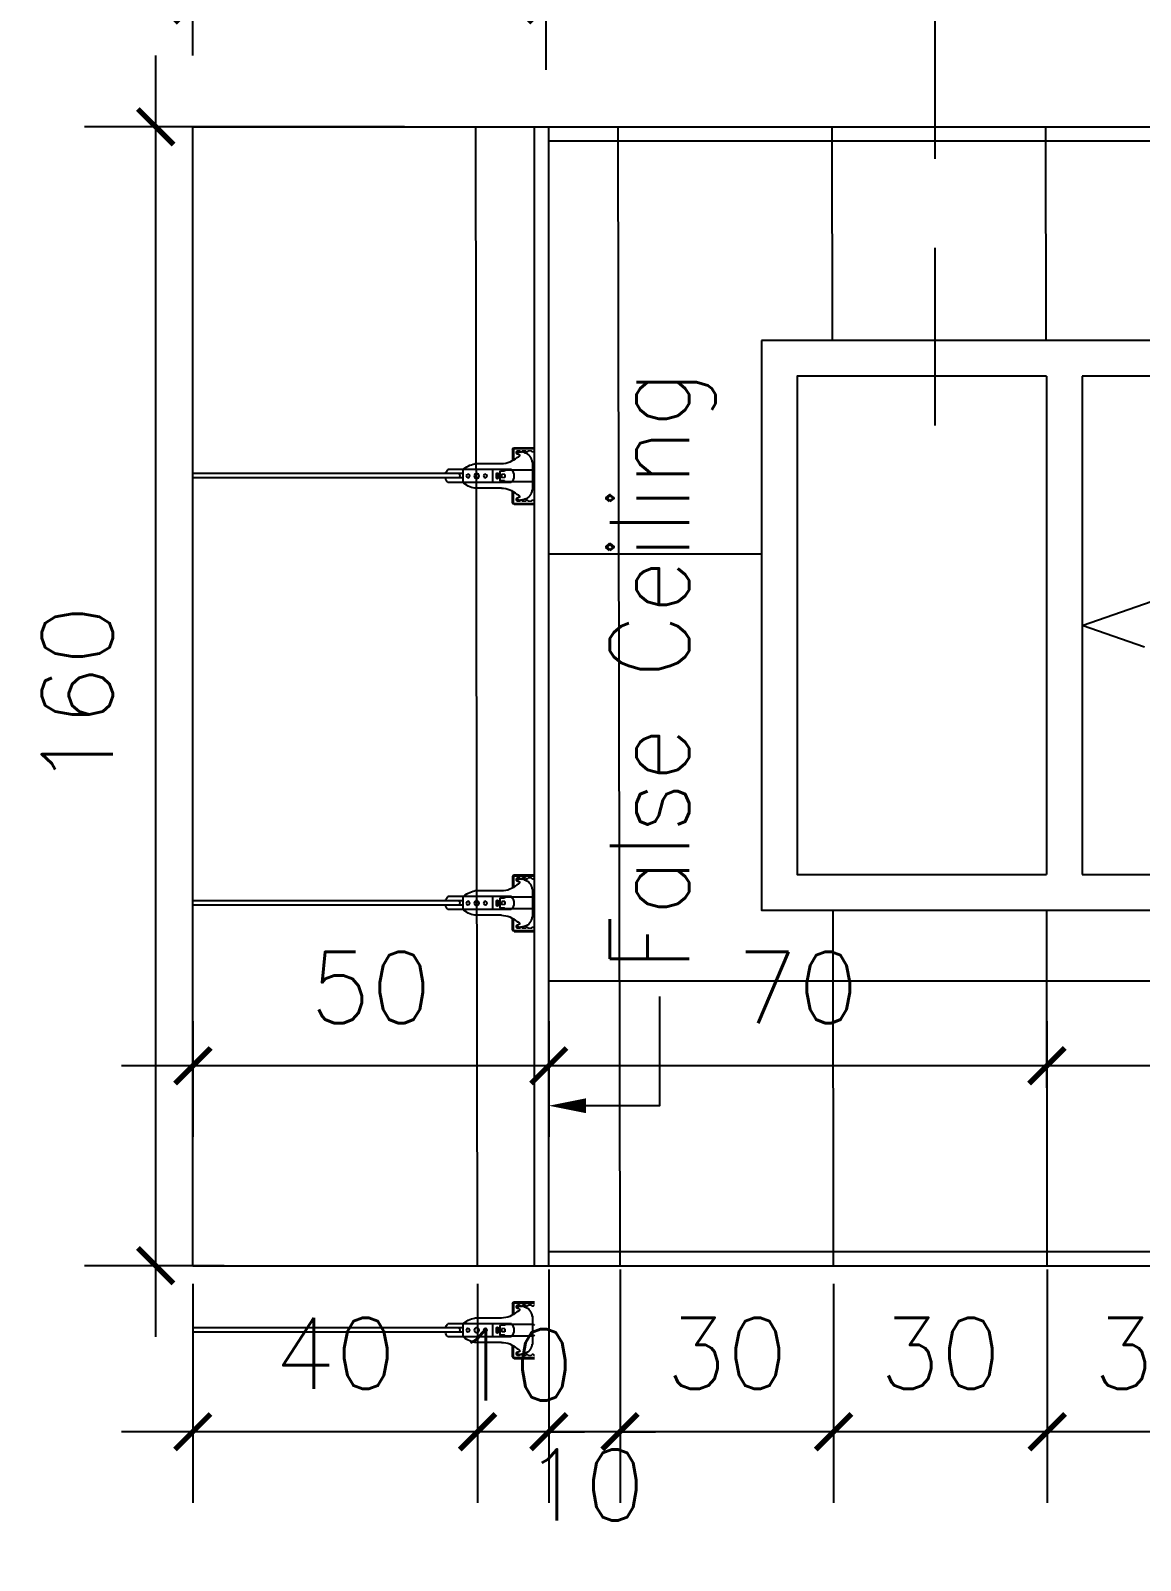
# Model space of a CAD drawing. Header units: centimetres. Extents: x -1797 to 2001, y -8788 to 1856.
# Drawn here: x -374.4 to -218.5, y -7741.8 to -7526.9 of the extents above; entities that cross this region are included whole.
import ezdxf
from ezdxf.xclip import XClip

# ---------------------------------------------------------------- set-up
doc = ezdxf.new("R2010")
doc.units = ezdxf.units.CM
doc.header["$LTSCALE"] = 100
doc.header["$MEASUREMENT"] = 0
doc.header["$XCLIPFRAME"] = 0
doc.header["$PDMODE"] = 35
doc.linetypes.add('HIDDEN', pattern=[0.375, 0.25, -0.125])
for name, color, linetype in [('CEILING', 161, 'Continuous'), ('CEILING HANGER', 8, 'Continuous'), ('DIM', 1, 'Continuous'), ('HATCH', 8, 'Continuous'), ('HIDDEN -03', 8, 'HIDDEN'), ('ID_Flooring_02', 127, 'Continuous'), ('TEXT', 3, 'Continuous'), ('WALL-01', 7, 'Continuous'), ('WALL-04', 1, 'Continuous'), ('WINDOWS', 1, 'Continuous')]:
    doc.layers.add(name, color=color, linetype=linetype)
doc.styles.add('ISO', font='isocp2.shx', dxfattribs={"width": 0.8})
doc.styles.add('ROMANS', font='romans')
doc.dimstyles.new('AS-17-100', dxfattribs={"dimtxt": 10, "dimasz": 5, "dimexe": 10, "dimexo": 10, "dimgap": 6, "dimtad": 1, "dimtoh": 1, "dimdec": 0, "dimdsep": 46, "dimtxsty": 'ROMANS', "dimblk1": 'ARCHTICK', "dimblk2": 'ARCHTICK', "dimsah": 1, "dimcen": 25, "dimdle": 10, "dimclrd": 1, "dimclre": 1, "dimclrt": 2, "dimadec": 0, "dimazin": 0, "dimtfac": 1, "dimtdec": 0, "dimtofl": 0, "dimtmove": 2, "dimatfit": 3, "dimldrblk": 'ARCHTICK', "dimfxl": 1, "dimtolj": 1, "dimtzin": 0, "dimarcsym": 0})
doc.dimstyles.new('DIM DET', dxfattribs={"dimtxt": 0.05, "dimasz": 0.025, "dimexe": 0.025, "dimexo": 0.025, "dimgap": 0.025, "dimtad": 1, "dimzin": 0, "dimdsep": 46, "dimtxsty": 'ISO', "dimblk": 'ARCHTICK', "dimcen": 0.1, "dimdle": 0.025, "dimclrd": 15, "dimclre": 15, "dimclrt": 2, "dimadec": 0, "dimazin": 0, "dimtfac": 1, "dimtmove": 2, "dimatfit": 0, "dimldrblk": 'ARCHTICK', "dimfxl": 0.17, "dimtzin": 1, "dimarcsym": 0})

# ---------------------------------------------------------------- blocks, each defined once
blk = doc.blocks.new('_ARCHTICK')
at = {"color": 0, "linetype": 'ByBlock', "const_width": 0.15}
blk.add_lwpolyline([(-0.5, -0.5), (0.5, 0.5)], dxfattribs=at)
blk = doc.blocks.new('*D487')
at = {"layer": 'Defpoints', "color": 0, "transparency": 16777216}
for p in [(-311.87, -7540.37, 0), (-356.83, -7700.37), (-337.23, -7700.37, 0)]:
    blk.add_point(p, dxfattribs=at)
at = {"layer": 'DIM', "color": 1, "lineweight": -2, "transparency": 16777216}
for p, q in [((-356.83, -7530.37), (-356.83, -7710.37)), ((-321.87, -7540.37), (-366.83, -7540.37)), ((-347.23, -7700.37), (-366.83, -7700.37))]:
    blk.add_line(p, q, dxfattribs=at)
at = {"layer": 'DIM', "color": 1, "lineweight": -2, "transparency": 16777216, "xscale": 5, "yscale": 5, "zscale": 5}
for p, rotation in [((-356.83, -7540.37), 90), ((-356.83, -7700.37), 270)]:
    blk.add_blockref('_ARCHTICK', p, dxfattribs=dict(at, rotation=rotation))
at = {"layer": 'DIM', "color": 2, "transparency": 16777216, "insert": (-367.83, -7620.37), "char_height": 10, "attachment_point": 5, "rotation": 90, "style": 'ROMANS'}
blk.add_mtext('\\A1;160', dxfattribs=at)
blk = doc.blocks.new('SUP')
at = {"layer": 'CEILING HANGER', "extrusion": (-6.56544e-09, 1.61575e-05, 1)}
for p, q in [((-555.86, -4415.29, 0.02), (-555.86, -4347.85, 0.02)), ((-555.25, -4415.29, 0.02), (-555.25, -4347.85, 0.02)), ((-556.44, -4415.38, 0.02), (-556.44, -4413.19, 0.02)), ((-554.61, -4415.38, 0.02), (-554.61, -4413.19, 0.02)), ((-556.44, -4422.11, 0.02), (-556.44, -4415.38, 0.02)), ((-556.34, -4415.29, 0.02), (-554.71, -4415.29, 0.02)), ((-555.86, -4414.67, 0.02), (-555.86, -4414.7, 0.02)), ((-555.86, -4414.7, 0.02), (-555.84, -4414.74, 0.02)), ((-555.84, -4414.74, 0.02), (-555.82, -4414.77, 0.02)), ((-555.82, -4414.77, 0.02), (-555.79, -4414.79, 0.02)), ((-555.79, -4414.79, 0.02), (-555.75, -4414.82, 0.02)), ((-555.75, -4414.82, 0.02), (-555.71, -4414.84, 0.02)), ((-555.71, -4414.84, 0.02), (-555.66, -4414.85, 0.02)), ((-555.66, -4414.85, 0.02), (-555.61, -4414.86, 0.02)), ((-555.61, -4414.86, 0.02), (-555.56, -4414.86, 0.02)), ((-555.56, -4414.86, 0.02), (-555.5, -4414.86, 0.02)), ((-555.5, -4414.86, 0.02), (-555.45, -4414.85, 0.02)), ((-555.45, -4414.85, 0.02), (-555.4, -4414.84, 0.02)), ((-555.4, -4414.84, 0.02), (-555.36, -4414.82, 0.02)), ((-555.36, -4414.82, 0.02), (-555.32, -4414.79, 0.02)), ((-555.32, -4414.79, 0.02), (-555.29, -4414.77, 0.02)), ((-555.29, -4414.77, 0.02), (-555.27, -4414.74, 0.02)), ((-555.27, -4414.74, 0.02), (-555.26, -4414.7, 0.02)), ((-555.26, -4414.7, 0.02), (-555.25, -4414.67, 0.02)), ((-554.61, -4422.1, 0.02), (-554.61, -4415.38, 0.02)), ((-557.24, -4420.73, 0.02), (-557.24, -4417, 0.02)), ((-553.82, -4420.73, 0.02), (-553.82, -4417, 0.02)), ((-554.61, -4419.5, 0.02), (-556.44, -4419.5, 0.02)), ((-556.23, -4421.14, 0.02), (-556.23, -4420.6, 0.02)), ((-554.89, -4420.53, 0.02), (-556.17, -4420.53, 0.02)), ((-555.24, -4420.02, 0.02), (-555.82, -4420.02, 0.02)), ((-555.24, -4420.27, 0.02), (-555.82, -4420.27, 0.02)), ((-554.83, -4421.14, 0.02), (-554.83, -4420.6, 0.02)), ((-559.5, -4422.53, 0.02), (-559.5, -4426.15, 0.02)), ((-559.37, -4422.53, 0.02), (-559.37, -4426.15, 0.02)), ((-559.25, -4422.29, 0.02), (-557.67, -4422.29, 0.02)), ((-559.25, -4422.41, 0.02), (-557.74, -4422.41, 0.02)), ((-556.35, -4425.11, 0.02), (-556.35, -4421.21, 0.02)), ((-556.29, -4421.21, 0.02), (-556.35, -4421.21, 0.02)), ((-555.74, -4421.21, 0.02), (-555.77, -4420.78, 0.02)), ((-555.28, -4420.78, 0.02), (-555.77, -4420.78, 0.02)), ((-555.74, -4421.21, 0.02), (-555.31, -4421.21, 0.02)), ((-555.31, -4421.21, 0.02), (-555.28, -4420.78, 0.02)), ((-554.71, -4421.21, 0.02), (-554.77, -4421.21, 0.02)), ((-554.71, -4425.11, 0.02), (-554.71, -4421.21, 0.02)), ((-551.81, -4422.29, 0.02), (-553.39, -4422.29, 0.02)), ((-551.81, -4422.41, 0.02), (-553.32, -4422.41, 0.02)), ((-551.68, -4422.53, 0.02), (-551.68, -4426.15, 0.02)), ((-551.56, -4422.53, 0.02), (-551.56, -4426.15, 0.02)), ((-559.37, -4423.36, 0.02), (-559.5, -4423.36, 0.02)), ((-558.92, -4423.15, 0.02), (-558.92, -4423.41, 0.02)), ((-558.73, -4424.21, 0.02), (-558.9, -4423.57, 0.02)), ((-558.57, -4423.16, 0.02), (-558.6, -4423.08, 0.02)), ((-558.4, -4423.28, 0.02), (-558.4, -4423.28, 0.02)), ((-552.66, -4423.28, 0.02), (-552.66, -4423.28, 0.02)), ((-552.49, -4423.16, 0.02), (-552.46, -4423.08, 0.02)), ((-552.33, -4424.21, 0.02), (-552.15, -4423.57, 0.02)), ((-552.13, -4423.15, 0.02), (-552.13, -4423.41, 0.02)), ((-551.68, -4423.36, 0.02), (-551.56, -4423.36, 0.02)), ((-559.5, -4426.15, 0.02), (-559.5, -4427.62, 0.02)), ((-559.37, -4426.15, 0.02), (-559.37, -4427.62, 0.02)), ((-556.23, -4425.11, 0.02), (-557.55, -4425.11, 0.02)), ((-554.83, -4425.11, 0.02), (-556.23, -4425.11, 0.02)), ((-555.07, -4425.48, 0.02), (-555.99, -4425.48, 0.02)), ((-553.5, -4425.11, 0.02), (-554.83, -4425.11, 0.02)), ((-551.68, -4426.15, 0.02), (-551.68, -4427.62, 0.02)), ((-551.56, -4426.15, 0.02), (-551.56, -4427.62, 0.02)), ((-559.5, -4427.62, 0.02), (-559.37, -4427.62, 0.02)), ((-551.56, -4427.62, 0.02), (-551.68, -4427.62, 0.02))]:
    blk.add_line(p, q, dxfattribs=at)
at = {"layer": 'CEILING HANGER', "extrusion": (-6.56544e-09, 1.61575e-05, 1), "const_width": 0.244, "elevation": -0.07}
blk.add_lwpolyline([(-558.58, -4423.04, 1), (-559.07, -4423.04), (-559.07, -4423.22, 0.267949), (-558.99, -4423.35, -0.57735), (-558.99, -4423.61, 0.267949), (-559.07, -4423.75), (-559.07, -4424.04, 0.267949), (-558.99, -4424.17, -0.57735), (-558.99, -4424.43, 0.267949), (-559.07, -4424.56), (-559.07, -4424.85, 0.267949), (-558.99, -4424.98, -0.57735), (-558.99, -4425.25, 0.267949), (-559.07, -4425.38), (-559.07, -4425.7, 0.414214), (-558.92, -4425.85), (-558.23, -4425.85, 0.247529), (-558.1, -4425.78, -0.247529), (-557.98, -4425.72), (-557.55, -4425.72, -0.247529), (-557.43, -4425.78, 0.247529), (-557.3, -4425.85), (-555.79, -4425.85, 0.267949), (-555.66, -4425.77, -0.57735), (-555.4, -4425.77, 0.267949), (-555.26, -4425.85), (-553.76, -4425.85, 0.247529), (-553.63, -4425.78, -0.247529), (-553.51, -4425.72), (-553.08, -4425.72, -0.247529), (-552.95, -4425.78, 0.247529), (-552.83, -4425.85), (-552.14, -4425.85, 0.414214), (-551.99, -4425.7), (-551.99, -4425.38, 0.267949), (-552.07, -4425.25, -0.57735), (-552.07, -4424.98, 0.267949), (-551.99, -4424.85), (-551.99, -4424.56, 0.267949), (-552.07, -4424.43, -0.57735), (-552.07, -4424.17, 0.267949), (-551.99, -4424.04), (-551.99, -4423.75, 0.267949), (-552.07, -4423.61, -0.57735), (-552.07, -4423.35, 0.267949), (-551.99, -4423.22), (-551.99, -4423.04, 1), (-552.48, -4423.04)], format="xyb", dxfattribs=at)
at = {"layer": 'CEILING HANGER', "extrusion": (-6.56544e-09, 1.61575e-05, 1)}
for centre, radius in [((-555.53, -4416.02, -0.05), 0.252), ((-555.53, -4417.24, -0.05), 0.342), ((-555.53, -4418.46, -0.05), 0.252)]:
    blk.add_circle(centre, radius, dxfattribs=at)
for centre, radius, start, end in [((-555.53, -4414.15, -0.05), 1.33, 104.5031, 133.577), ((-555.53, -4414.15, -0.05), 1.33, 46.3713, 77.9165), ((-554.37, -4417.4, -0.05), 2.89, 132.9462, 171.8788), ((-556.68, -4417.4, -0.05), 2.89, 8.1212, 47.0538), ((-556.17, -4420.6, -0.05), 0.061, 90, 180), ((-555.82, -4420.14, -0.05), 0.122, 90, 270), ((-555.24, -4420.14, -0.05), 0.122, 270, 90), ((-554.89, -4420.6, -0.05), 0.061, 360, 90), ((-559.25, -4422.53, -0.05), 0.244, 90, 180), ((-559.25, -4422.53, -0.05), 0.122, 90, 180), ((-560.29, -4420.73, -0.05), 3.05, 315.5755, 360), ((-555.53, -4421.14, -0.05), 1.33, 226.423, 313.6287), ((-556.29, -4421.14, -0.05), 0.061, 270, 360), ((-554.77, -4421.14, -0.05), 0.061, 180, 270), ((-550.77, -4420.73, -0.05), 3.05, 180, 224.4246), ((-551.81, -4422.53, -0.05), 0.244, 360, 90), ((-551.81, -4422.53, -0.05), 0.122, 360, 90), ((-558.74, -4423.15, -0.05), 0.183, 102.9976, 180), ((-558.31, -4423.41, -0.05), 0.61, 180, 195), ((-557.47, -4423.62, -0.05), 1.37, 195, 270), ((-558.75, -4423.09, -0.05), 0.122, 77.0024, 102.9976), ((-558.77, -4423.15, -0.05), 0.183, 20, 77.0024), ((-558.4, -4423.1, -0.05), 0.183, 200, 270), ((-558.4, -4423.1, -0.05), 0.183, 270, 357.8496), ((-557.85, -4423.12, -0.05), 0.366, 135.5755, 177.8496), ((-553.58, -4423.62, -0.05), 1.37, 270, 345), ((-553.21, -4423.12, -0.05), 0.366, 2.1504, 44.4246), ((-552.66, -4423.1, -0.05), 0.183, 182.1504, 270), ((-552.66, -4423.1, -0.05), 0.183, 270, 340), ((-552.29, -4423.15, -0.05), 0.183, 102.9976, 160), ((-552.3, -4423.09, -0.05), 0.122, 77.0024, 102.9976), ((-552.32, -4423.15, -0.05), 0.183, 360, 77.0024), ((-552.74, -4423.41, -0.05), 0.61, 345, 360), ((-555.99, -4425.11, -0.05), 0.366, 180, 270), ((-555.07, -4425.11, -0.05), 0.366, 270, 360)]:
    blk.add_arc(centre, radius, start, end, dxfattribs=at)
blk = doc.blocks.new('FALSE CEILING')
at = {"xscale": -1}
for p in [(-1545.11, 4427.62, -0.02), (-1485.11, 4427.62, -0.02), (-1425.11, 4427.62, -0.02), (-1365.11, 4427.62, -0.02), (-1305.11, 4427.62, -0.02), (-1245.11, 4427.62, -0.02), (-1185.11, 4427.62, -0.02), (-1125.11, 4427.62, -0.02), (-1065.11, 4427.62, -0.02), (-1005.11, 4427.62, -0.02), (-945.11, 4427.62, -0.02), (-885.11, 4427.62, -0.02), (-825.11, 4427.62, -0.02), (-765.11, 4427.62, -0.02), (-705.11, 4427.62, -0.02), (-645.11, 4427.62, -0.02), (-585.11, 4427.62, -0.02), (-525.11, 4427.62, -0.02), (-465.11, 4427.62, -0.02), (-405.11, 4427.62, -0.02), (-345.11, 4427.62, -0.02), (-285.11, 4427.62, -0.02), (-225.11, 4427.62, -0.02), (-165.11, 4427.62, -0.02), (-105.11, 4427.62, -0.02), (-45.11, 4427.62, -0.02), (14.89, 4427.62, -0.02), (74.89, 4427.62, -0.02), (134.89, 4427.62, -0.02), (194.89, 4427.62, -0.02), (254.89, 4427.62, -0.02), (314.89, 4427.62, -0.02), (374.89, 4427.62, -0.02), (434.89, 4427.62, -0.02)]:
    blk.add_blockref('SUP', p, dxfattribs=at)
blk = doc.blocks.new('*D827')
at = {"layer": 'Defpoints', "color": 0, "transparency": 16777216}
for p in [(-351.61, -7523.25), (-351.61, -7540.37), (-301.98, -7542.37, 0)]:
    blk.add_point(p, dxfattribs=at)
at = {"layer": 'DIM', "color": 1, "lineweight": -2, "transparency": 16777216}
for p, q in [((-351.61, -7530.37), (-351.61, -7513.25)), ((-301.98, -7532.37), (-301.98, -7513.25)), ((-291.98, -7523.25), (-361.61, -7523.25))]:
    blk.add_line(p, q, dxfattribs=at)
at = {"layer": 'DIM', "color": 1, "lineweight": -2, "transparency": 16777216, "xscale": 5, "yscale": 5, "zscale": 5, "rotation": 180}
blk.add_blockref('_ARCHTICK', (-351.61, -7523.25), dxfattribs=at)
at = {"layer": 'DIM', "color": 1, "lineweight": -2, "transparency": 16777216, "xscale": 5, "yscale": 5, "zscale": 5}
blk.add_blockref('_ARCHTICK', (-301.98, -7523.25), dxfattribs=at)
at = {"layer": 'DIM', "color": 2, "transparency": 16777216, "insert": (-326.79, -7512.25), "char_height": 10, "attachment_point": 5, "style": 'ROMANS'}
blk.add_mtext('\\A1;50', dxfattribs=at)
blk = doc.blocks.new('*D833')
at = {"layer": 'Defpoints', "color": 0, "transparency": 16777216}
for p in [(-231.62, -7690.91), (-201.62, -7690.91), (-231.62, -7723.69)]:
    blk.add_point(p, dxfattribs=at)
at = {"layer": 'DIM', "color": 1, "lineweight": -2, "transparency": 16777216}
for p, q in [((-231.62, -7700.91), (-231.62, -7733.69)), ((-201.62, -7700.91), (-201.62, -7733.69)), ((-191.62, -7723.69), (-241.62, -7723.69))]:
    blk.add_line(p, q, dxfattribs=at)
at = {"layer": 'DIM', "color": 1, "lineweight": -2, "transparency": 16777216, "xscale": 5, "yscale": 5, "zscale": 5, "rotation": 180}
blk.add_blockref('_ARCHTICK', (-231.62, -7723.69), dxfattribs=at)
at = {"layer": 'DIM', "color": 1, "lineweight": -2, "transparency": 16777216, "xscale": 5, "yscale": 5, "zscale": 5}
blk.add_blockref('_ARCHTICK', (-201.62, -7723.69), dxfattribs=at)
at = {"layer": 'DIM', "color": 2, "transparency": 16777216, "insert": (-216.62, -7712.69), "char_height": 10, "attachment_point": 5, "style": 'ROMANS'}
blk.add_mtext('\\A1;30', dxfattribs=at)
blk = doc.blocks.new('*D834')
at = {"layer": 'Defpoints', "color": 0, "transparency": 16777216}
for p in [(-231.62, -7690.91), (-261.62, -7692.91), (-261.62, -7723.69)]:
    blk.add_point(p, dxfattribs=at)
at = {"layer": 'DIM', "color": 1, "lineweight": -2, "transparency": 16777216}
for p, q in [((-231.62, -7700.91), (-231.62, -7733.69)), ((-261.62, -7702.91), (-261.62, -7733.69)), ((-221.62, -7723.69), (-271.62, -7723.69))]:
    blk.add_line(p, q, dxfattribs=at)
at = {"layer": 'DIM', "color": 1, "lineweight": -2, "transparency": 16777216, "xscale": 5, "yscale": 5, "zscale": 5, "rotation": 180}
blk.add_blockref('_ARCHTICK', (-261.62, -7723.69), dxfattribs=at)
at = {"layer": 'DIM', "color": 1, "lineweight": -2, "transparency": 16777216, "xscale": 5, "yscale": 5, "zscale": 5}
blk.add_blockref('_ARCHTICK', (-231.62, -7723.69), dxfattribs=at)
at = {"layer": 'DIM', "color": 2, "transparency": 16777216, "insert": (-246.62, -7712.69), "char_height": 10, "attachment_point": 5, "style": 'ROMANS'}
blk.add_mtext('\\A1;30', dxfattribs=at)
blk = doc.blocks.new('*D835')
at = {"layer": 'Defpoints', "color": 0, "transparency": 16777216}
for p in [(-291.62, -7690.91), (-261.62, -7692.91), (-291.62, -7723.69)]:
    blk.add_point(p, dxfattribs=at)
at = {"layer": 'DIM', "color": 1, "lineweight": -2, "transparency": 16777216}
for p, q in [((-291.62, -7700.91), (-291.62, -7733.69)), ((-261.62, -7702.91), (-261.62, -7733.69)), ((-251.62, -7723.69), (-301.62, -7723.69))]:
    blk.add_line(p, q, dxfattribs=at)
at = {"layer": 'DIM', "color": 1, "lineweight": -2, "transparency": 16777216, "xscale": 5, "yscale": 5, "zscale": 5, "rotation": 180}
blk.add_blockref('_ARCHTICK', (-291.62, -7723.69), dxfattribs=at)
at = {"layer": 'DIM', "color": 1, "lineweight": -2, "transparency": 16777216, "xscale": 5, "yscale": 5, "zscale": 5}
blk.add_blockref('_ARCHTICK', (-261.62, -7723.69), dxfattribs=at)
at = {"layer": 'DIM', "color": 2, "transparency": 16777216, "insert": (-276.62, -7712.69), "char_height": 10, "attachment_point": 5, "style": 'ROMANS'}
blk.add_mtext('\\A1;30', dxfattribs=at)
blk = doc.blocks.new('*D836')
at = {"layer": 'Defpoints', "color": 0, "transparency": 16777216}
for p in [(-301.62, -7690.91), (-291.62, -7690.91), (-301.62, -7723.69)]:
    blk.add_point(p, dxfattribs=at)
at = {"layer": 'DIM', "color": 1, "lineweight": -2, "transparency": 16777216}
for p, q in [((-301.62, -7700.91), (-301.62, -7733.69)), ((-291.62, -7700.91), (-291.62, -7733.69)), ((-301.62, -7723.69), (-306.62, -7723.69)), ((-291.62, -7723.69), (-286.62, -7723.69))]:
    blk.add_line(p, q, dxfattribs=at)
at = {"layer": 'DIM', "color": 1, "lineweight": -2, "transparency": 16777216, "xscale": 5, "yscale": 5, "zscale": 5}
blk.add_blockref('_ARCHTICK', (-301.62, -7723.69), dxfattribs=at)
at = {"layer": 'DIM', "color": 1, "lineweight": -2, "transparency": 16777216, "xscale": 5, "yscale": 5, "zscale": 5, "rotation": 180}
blk.add_blockref('_ARCHTICK', (-291.62, -7723.69), dxfattribs=at)
at = {"layer": 'DIM', "color": 2, "transparency": 16777216, "insert": (-296.62, -7731.18), "char_height": 10, "attachment_point": 5, "style": 'ROMANS'}
blk.add_mtext('\\A1;10', dxfattribs=at)
blk = doc.blocks.new('*D837')
at = {"layer": 'Defpoints', "color": 0, "transparency": 16777216}
for p in [(-301.62, -7690.91), (-311.62, -7692.91), (-311.62, -7723.69)]:
    blk.add_point(p, dxfattribs=at)
at = {"layer": 'DIM', "color": 1, "lineweight": -2, "transparency": 16777216}
for p, q in [((-301.62, -7700.91), (-301.62, -7733.69)), ((-311.62, -7702.91), (-311.62, -7733.69)), ((-311.62, -7723.69), (-316.62, -7723.69)), ((-301.62, -7723.69), (-296.62, -7723.69))]:
    blk.add_line(p, q, dxfattribs=at)
at = {"layer": 'DIM', "color": 1, "lineweight": -2, "transparency": 16777216, "xscale": 5, "yscale": 5, "zscale": 5}
blk.add_blockref('_ARCHTICK', (-311.62, -7723.69), dxfattribs=at)
at = {"layer": 'DIM', "color": 1, "lineweight": -2, "transparency": 16777216, "xscale": 5, "yscale": 5, "zscale": 5, "rotation": 180}
blk.add_blockref('_ARCHTICK', (-301.62, -7723.69), dxfattribs=at)
at = {"layer": 'DIM', "color": 2, "transparency": 16777216, "insert": (-306.62, -7714.3), "char_height": 10, "attachment_point": 5, "style": 'ROMANS'}
blk.add_mtext('\\A1;10', dxfattribs=at)
blk = doc.blocks.new('*D838')
at = {"layer": 'Defpoints', "color": 0, "transparency": 16777216}
for p in [(-351.62, -7692.91), (-311.62, -7692.91), (-351.62, -7723.69)]:
    blk.add_point(p, dxfattribs=at)
at = {"layer": 'DIM', "color": 1, "lineweight": -2, "transparency": 16777216}
for p, q in [((-351.62, -7702.91), (-351.62, -7733.69)), ((-311.62, -7702.91), (-311.62, -7733.69)), ((-301.62, -7723.69), (-361.62, -7723.69))]:
    blk.add_line(p, q, dxfattribs=at)
at = {"layer": 'DIM', "color": 1, "lineweight": -2, "transparency": 16777216, "xscale": 5, "yscale": 5, "zscale": 5, "rotation": 180}
blk.add_blockref('_ARCHTICK', (-351.62, -7723.69), dxfattribs=at)
at = {"layer": 'DIM', "color": 1, "lineweight": -2, "transparency": 16777216, "xscale": 5, "yscale": 5, "zscale": 5}
blk.add_blockref('_ARCHTICK', (-311.62, -7723.69), dxfattribs=at)
at = {"layer": 'DIM', "color": 2, "transparency": 16777216, "insert": (-331.62, -7712.69), "char_height": 10, "attachment_point": 5, "style": 'ROMANS'}
blk.add_mtext('\\A1;40', dxfattribs=at)
blk = doc.blocks.new('*D845')
at = {"layer": 'Defpoints', "color": 0, "transparency": 16777216}
for p in [(-201.57, -7523.25), (-301.98, -7542.37, 0), (-201.57, -7587.86, 0)]:
    blk.add_point(p, dxfattribs=at)
at = {"layer": 'DIM', "color": 1, "lineweight": -2, "transparency": 16777216}
for p, q in [((-301.98, -7532.37), (-301.98, -7513.25)), ((-201.57, -7577.86), (-201.57, -7513.25)), ((-311.98, -7523.25), (-191.57, -7523.25))]:
    blk.add_line(p, q, dxfattribs=at)
at = {"layer": 'DIM', "color": 1, "lineweight": -2, "transparency": 16777216, "xscale": 5, "yscale": 5, "zscale": 5, "rotation": 180}
blk.add_blockref('_ARCHTICK', (-301.98, -7523.25), dxfattribs=at)
at = {"layer": 'DIM', "color": 1, "lineweight": -2, "transparency": 16777216, "xscale": 5, "yscale": 5, "zscale": 5}
blk.add_blockref('_ARCHTICK', (-201.57, -7523.25), dxfattribs=at)
at = {"layer": 'DIM', "color": 2, "transparency": 16777216, "insert": (-251.78, -7512.25), "char_height": 10, "attachment_point": 5, "style": 'ROMANS'}
blk.add_mtext('\\A1;100', dxfattribs=at)
blk = doc.blocks.new('*D850')
at = {"layer": 'Defpoints', "color": 0, "transparency": 16777216}
for p in [(-231.68, -7656.01), (-171.68, -7656.01), (-231.68, -7672.28)]:
    blk.add_point(p, dxfattribs=at)
at = {"layer": 'DIM', "color": 1, "lineweight": -2, "transparency": 16777216}
for p, q in [((-231.68, -7666.01), (-231.68, -7682.28)), ((-171.68, -7666.01), (-171.68, -7682.28)), ((-161.68, -7672.28), (-241.68, -7672.28))]:
    blk.add_line(p, q, dxfattribs=at)
at = {"layer": 'DIM', "color": 1, "lineweight": -2, "transparency": 16777216, "xscale": 5, "yscale": 5, "zscale": 5, "rotation": 180}
blk.add_blockref('_ARCHTICK', (-231.68, -7672.28), dxfattribs=at)
at = {"layer": 'DIM', "color": 1, "lineweight": -2, "transparency": 16777216, "xscale": 5, "yscale": 5, "zscale": 5}
blk.add_blockref('_ARCHTICK', (-171.68, -7672.28), dxfattribs=at)
at = {"layer": 'DIM', "color": 2, "transparency": 16777216, "insert": (-201.68, -7661.28), "char_height": 10, "attachment_point": 5, "style": 'ROMANS'}
blk.add_mtext('\\A1;60', dxfattribs=at)
blk = doc.blocks.new('*D851')
at = {"layer": 'Defpoints', "color": 0, "transparency": 16777216}
for p in [(-301.62, -7656.01, 0), (-231.68, -7656.01), (-301.62, -7672.28)]:
    blk.add_point(p, dxfattribs=at)
at = {"layer": 'DIM', "color": 1, "lineweight": -2, "transparency": 16777216}
for p, q in [((-301.62, -7666.01), (-301.62, -7682.28)), ((-231.68, -7666.01), (-231.68, -7682.28)), ((-221.68, -7672.28), (-311.62, -7672.28))]:
    blk.add_line(p, q, dxfattribs=at)
at = {"layer": 'DIM', "color": 1, "lineweight": -2, "transparency": 16777216, "xscale": 5, "yscale": 5, "zscale": 5, "rotation": 180}
blk.add_blockref('_ARCHTICK', (-301.62, -7672.28), dxfattribs=at)
at = {"layer": 'DIM', "color": 1, "lineweight": -2, "transparency": 16777216, "xscale": 5, "yscale": 5, "zscale": 5}
blk.add_blockref('_ARCHTICK', (-231.68, -7672.28), dxfattribs=at)
at = {"layer": 'DIM', "color": 2, "transparency": 16777216, "insert": (-266.65, -7661.28), "char_height": 10, "attachment_point": 5, "style": 'ROMANS'}
blk.add_mtext('\\A1;70', dxfattribs=at)
blk = doc.blocks.new('*D852')
at = {"layer": 'Defpoints', "color": 0, "transparency": 16777216}
for p in [(-351.61, -7656.01, 0), (-301.62, -7656.01, 0), (-351.61, -7672.28)]:
    blk.add_point(p, dxfattribs=at)
at = {"layer": 'DIM', "color": 1, "lineweight": -2, "transparency": 16777216}
for p, q in [((-351.61, -7666.01), (-351.61, -7682.28)), ((-301.62, -7666.01), (-301.62, -7682.28)), ((-291.62, -7672.28), (-361.61, -7672.28))]:
    blk.add_line(p, q, dxfattribs=at)
at = {"layer": 'DIM', "color": 1, "lineweight": -2, "transparency": 16777216, "xscale": 5, "yscale": 5, "zscale": 5, "rotation": 180}
blk.add_blockref('_ARCHTICK', (-351.61, -7672.28), dxfattribs=at)
at = {"layer": 'DIM', "color": 1, "lineweight": -2, "transparency": 16777216, "xscale": 5, "yscale": 5, "zscale": 5}
blk.add_blockref('_ARCHTICK', (-301.62, -7672.28), dxfattribs=at)
at = {"layer": 'DIM', "color": 2, "transparency": 16777216, "insert": (-326.61, -7661.28), "char_height": 10, "attachment_point": 5, "style": 'ROMANS'}
blk.add_mtext('\\A1;50', dxfattribs=at)
blk = doc.blocks.new('A$C5cec47ba')
at = {"layer": 'WINDOWS'}
for p, q in [((235, 85), (235, 15)), ((240, 85), (240, 15))]:
    blk.add_line(p, q, dxfattribs=at)
at = {"layer": 'WINDOWS', "color": 8, "linetype": 'HIDDEN'}
blk.add_lwpolyline([(120, 10), (235, 50), (120, 90)], dxfattribs=at)
at = {"layer": 'WINDOWS'}
blk.add_lwpolyline([(280, 90), (280, 10), (120, 10), (120, 90)], close=True, dxfattribs=at)
for points in [[(235, 15), (125, 15), (125, 85), (235, 85)], [(240, 85), (275, 85), (275, 15), (240, 15)]]:
    blk.add_lwpolyline(points, dxfattribs=at)

msp = doc.modelspace()

# ---------------------------------------------------------------- linework, layer by layer
at = {"layer": 'CEILING'}
for p, q in [((-303.62, -7700.37, 0), (-303.62, -7540.37, 0)), ((-301.62, -7700.37, 0), (-301.62, -7540.37, 0))]:
    msp.add_line(p, q, dxfattribs=at)
at = {"layer": 'ID_Flooring_02'}
for p, q in [((-311.62, -7700.37), (-311.87, -7540.37, 0)), ((-291.62, -7700.37), (-291.87, -7540.37, 0)), ((-261.78, -7570.42), (-261.81, -7540.37)), ((-231.78, -7570.42), (-231.81, -7540.37)), ((-301.62, -7600.37), (-271.73, -7600.37)), ((-261.62, -7700.37), (-261.68, -7650.42)), ((-231.62, -7700.37), (-231.68, -7650.42)), ((-301.62, -7660.37), (8.19, -7660.37))]:
    msp.add_line(p, q, dxfattribs=at)
at = {"layer": 'TEXT', "color": 2, "elevation": 0}
msp.add_lwpolyline([(-286.06, -7662.54), (-286.06, -7677.9), (-299.77, -7677.9)], dxfattribs=at)
msp.add_lwpolyline([(-301.62, -7677.9, 0, 2.08, 0), (-296.41, -7677.9, 2.08, 2.08, 0)], format="xyseb", dxfattribs=at)
at = {"layer": 'WALL-01'}
for p, q in [((-351.62, -7700.37), (-351.61, -7540.37, 0)), ((-351.61, -7540.37), (8.19, -7540.37)), ((-351.62, -7700.37), (8.38, -7700.37))]:
    msp.add_line(p, q, dxfattribs=at)
at = {"layer": 'WALL-04'}
for p, q in [((-301.62, -7542.37), (-1.78, -7542.37)), ((-301.62, -7698.37), (-1.64, -7698.37))]:
    msp.add_line(p, q, dxfattribs=at)

# ---------------------------------------------------------------- block references
at = {"layer": 'CEILING HANGER'}
ref = msp.add_blockref('FALSE CEILING', (-301.37, -7979.85, 0), dxfattribs=dict(at, rotation=90.00000000000001))
XClip(ref).set_block_clipping_path([(238.0841531689, 2.248760368), (439.4877953218, 50.248760368)])
at = {"layer": 'HATCH', "xscale": -1}
msp.add_blockref('A$C5cec47ba', (8.27, -7660.42, 0), dxfattribs=at)

# ---------------------------------------------------------------- texts
at = {"layer": 'TEXT', "color": 3, "style": 'ROMANS', "width": 0.9}
msp.add_text('False Ceiling', height=11.1096, rotation=90, dxfattribs=at).set_placement((-281.92, -7658.97, 0))

# ---------------------------------------------------------------- dimensions: what is measured, and where the dimension line sits
at = {"layer": 'DIM'}
for base, p1, p2, angle, picture, middle in [((-351.61, -7523.25), (-301.98, -7542.37, 0), (-351.61, -7540.37), 180, '*D827', (-326.79, -7512.25)), ((-201.57, -7523.25, 0), (-301.98, -7542.37, 0), (-201.57, -7587.86), 180, '*D845', (-251.78, -7512.25, 0)), ((-356.83, -7700.37, 0), (-311.87, -7540.37, 0), (-337.23, -7700.37, 0), 270, '*D487', (-367.83, -7620.37, 0)), ((-351.61, -7672.28), (-301.62, -7656.01, 0), (-351.61, -7656.01, 0), 180, '*D852', (-326.61, -7661.28)), ((-301.62, -7672.28), (-231.68, -7656.01), (-301.62, -7656.01, 0), 180, '*D851', (-266.65, -7661.28)), ((-231.68, -7672.28), (-171.68, -7656.01), (-231.68, -7656.01), 180, '*D850', (-201.68, -7661.28)), ((-291.62, -7723.69, 0), (-261.62, -7692.91, 0), (-291.62, -7690.91, 0), 180, '*D835', (-276.62, -7712.69, 0)), ((-261.62, -7723.69, 0), (-231.62, -7690.91, 0), (-261.62, -7692.91, 0), 180, '*D834', (-246.62, -7712.69, 0)), ((-231.62, -7723.69, 0), (-201.62, -7690.91, 0), (-231.62, -7690.91, 0), 180, '*D833', (-216.62, -7712.69, 0)), ((-351.62, -7723.69, 0), (-311.62, -7692.91, 0), (-351.62, -7692.91, 0), 180, '*D838', (-331.62, -7712.69, 0))]:
    dim = msp.add_linear_dim(base=base, p1=p1, p2=p2, angle=angle, dimstyle='AS-17-100', dxfattribs=at)
    dim.commit()
    dim.dimension.update_dxf_attribs({"geometry": picture, "text_midpoint": middle})
for base, p1, p2, picture, middle in [((-311.62, -7723.69, 0), (-301.62, -7690.91, 0), (-311.62, -7692.91, 0), '*D837', (-306.62, -7714.3, 0)), ((-301.62, -7723.69, 0), (-291.62, -7690.91, 0), (-301.62, -7690.91, 0), '*D836', (-296.62, -7731.18, 0))]:
    dim = msp.add_linear_dim(base=base, p1=p1, p2=p2, angle=180, dimstyle='AS-17-100', dxfattribs=at)
    dim.commit()
    dim.dimension.update_dxf_attribs({"geometry": picture, "text_midpoint": middle, "dimtype": 160})

# ---------------------------------------------------------------- leaders
at = {"layer": 'HIDDEN -03'}
msp.add_leader([(-247.38, -7582.36, 0), (-247.38, -7391.37, 0)], dimstyle='DIM DET', override={"dimasz": 0.04, "dimtad": 0, "dimclrd": 251, "dimldrblk": 'Dot', "dimfxl": 0.1}, dxfattribs=at)

doc.saveas('drawing.dxf')
